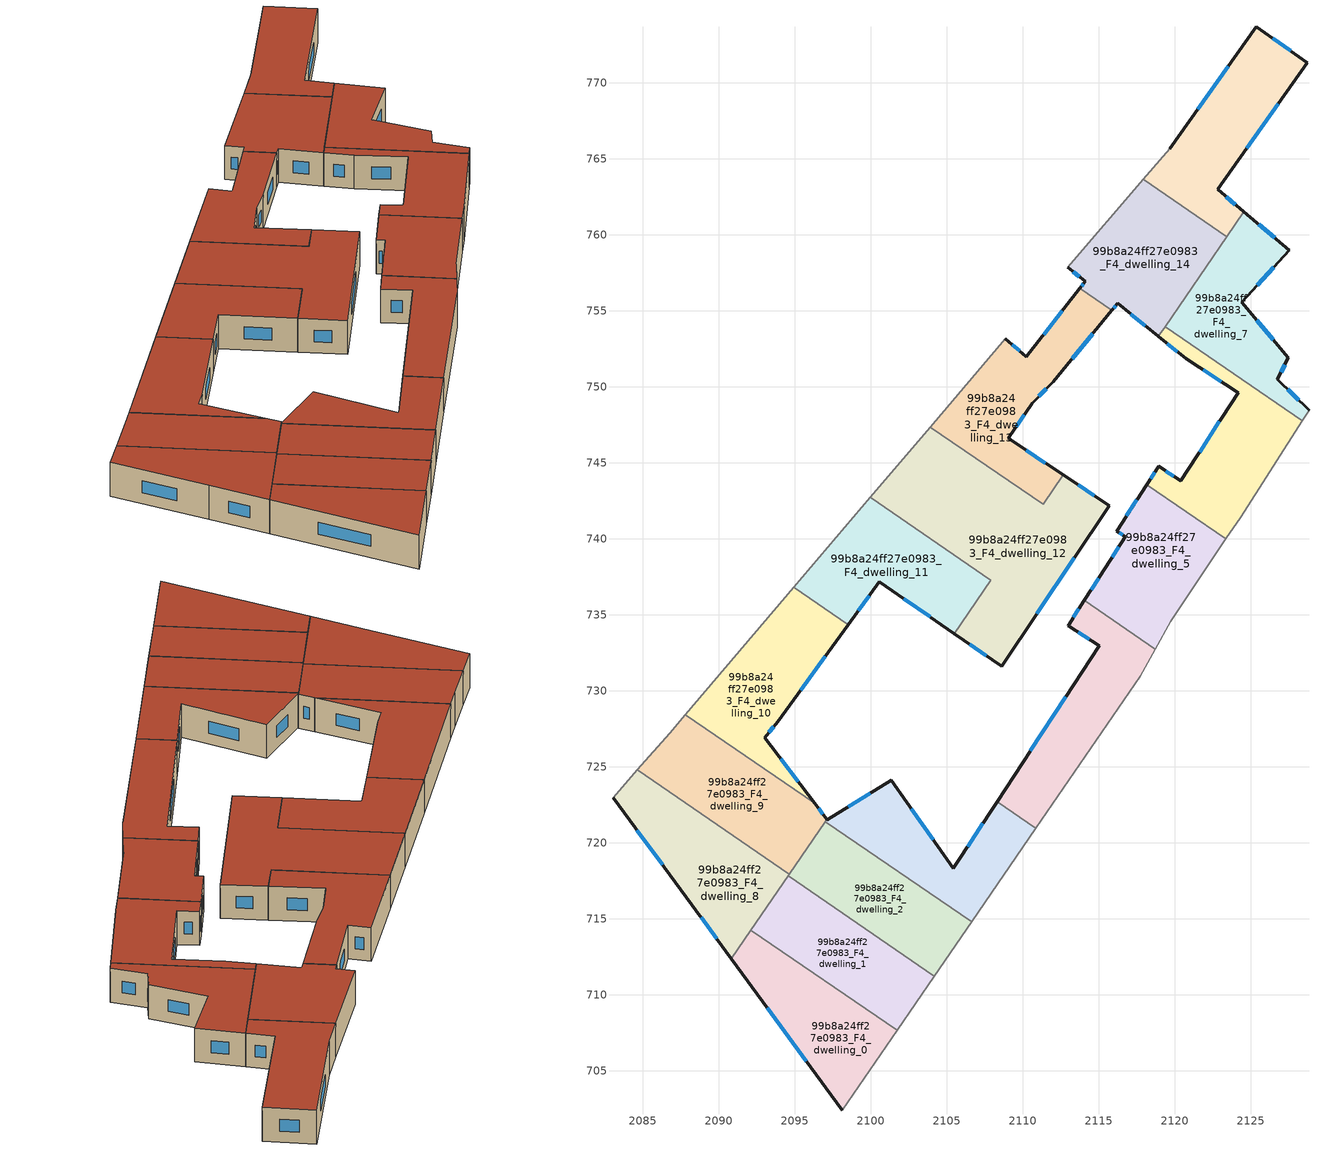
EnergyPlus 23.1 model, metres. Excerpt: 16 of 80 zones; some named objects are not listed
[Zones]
99b8a24ff27e0983_F4_dwelling_0
 floor to 99b8a24ff27e0983_F3_dwelling_0 (EU_floor_Construction): 2101.73,707.66 2098.11,702.39 2090.82,712.39 2092.11,714.26 z12
 wall outside (EU_wall_Construction): 2090.82,712.39 2098.11,702.39 z12:15
 wall to 99b8a24ff27e0983_F4_dwelling_1 (EU_wall_Construction): 2101.73,707.66 2092.11,714.26 z12:15
 wall adiabatic (EU_wall_Construction): 2098.11,702.39 2101.73,707.66 z12:15
 wall to 99b8a24ff27e0983_F4_dwelling_8 (EU_wall_Construction): 2092.11,714.26 2090.82,712.39 z12:15
 window (EU_Window_Construction): 2093.19,709.14 2095.74,705.64 z12.98:14.02
 roof outside (EU_roof_Construction): 2098.11,702.39 2101.73,707.66 2092.11,714.26 2090.82,712.39 z15
99b8a24ff27e0983_F4_dwelling_1
 floor to 99b8a24ff27e0983_F3_dwelling_1 (EU_floor_Construction): 2104.18,711.23 2101.73,707.66 2092.11,714.26 2094.56,717.83 z12
 wall to 99b8a24ff27e0983_F4_dwelling_2 (EU_wall_Construction): 2104.18,711.23 2094.56,717.83 z12:15
 wall adiabatic (EU_wall_Construction): 2101.73,707.66 2104.18,711.23 z12:15
 wall to 99b8a24ff27e0983_F4_dwelling_8 (EU_wall_Construction): 2094.56,717.83 2092.11,714.26 z12:15
 roof outside (EU_roof_Construction): 2101.73,707.66 2104.18,711.23 2094.56,717.83 2092.11,714.26 z15
99b8a24ff27e0983_F4_dwelling_10
 floor to 99b8a24ff27e0983_F3_dwelling_10 (EU_floor_Construction): 2098.52,734.36 2093.89,727.97 2093.01,726.92 2096.31,722.61 2087.81,728.44 2094.94,736.82 z12
 wall outside (EU_wall_Construction): 2096.31,722.61 2093.01,726.92 2093.89,727.97 2098.52,734.36 z12:15
 wall to 99b8a24ff27e0983_F4_dwelling_9 (EU_wall_Construction): 2087.81,728.44 2096.31,722.61 z12:15
 wall adiabatic (EU_wall_Construction): 2094.94,736.82 2087.81,728.44 z12:15
 wall to 99b8a24ff27e0983_F4_dwelling_11 (EU_wall_Construction): 2098.52,734.36 2094.94,736.82 z12:15
 window (EU_Window_Construction): 2095.4,730.05 2097.02,732.28 / 2093.3,727.27 2093.61,727.63 / 2095.24,724.01 2094.09,725.52 z12.98:14.02
 roof outside (EU_roof_Construction): 2096.31,722.61 2093.01,726.92 2093.89,727.97 2098.52,734.36 2094.94,736.82 2087.81,728.44 z15
99b8a24ff27e0983_F4_dwelling_11
 floor to 99b8a24ff27e0983_F3_dwelling_11 (EU_floor_Construction): 2107.91,737.27 2105.5,733.77 2100.56,737.17 2098.52,734.36 2094.94,736.82 2099.97,742.72 z12
 wall outside (EU_wall_Construction): 2098.52,734.36 2100.56,737.17 2105.5,733.77 z12:15
 wall adiabatic (EU_wall_Construction): 2099.97,742.72 2094.94,736.82 z12:15
 wall to 99b8a24ff27e0983_F4_dwelling_12 (EU_wall_Construction): 2105.5,733.77 2107.91,737.27 2099.97,742.72 z12:15
 window (EU_Window_Construction): 2102.17,736.07 2103.9,734.88 / 2099.19,735.27 2099.9,736.26 z12.98:14.02
 roof outside (EU_roof_Construction): 2105.5,733.77 2107.91,737.27 2099.97,742.72 2094.94,736.82 2098.52,734.36 2100.56,737.17 z15
99b8a24ff27e0983_F4_dwelling_12
 floor to 99b8a24ff27e0983_F3_dwelling_12 (EU_floor_Construction): 2112.67,744.2 2115.68,742.18 2108.61,731.62 2105.5,733.77 2107.91,737.27 2099.97,742.72 2103.92,747.35 2111.33,742.26 z12
 wall outside (EU_wall_Construction): 2105.5,733.77 2108.61,731.62 2115.68,742.18 2112.67,744.2 z12:15
 wall adiabatic (EU_wall_Construction): 2103.92,747.35 2099.97,742.72 z12:15
 wall to 99b8a24ff27e0983_F4_dwelling_13 (EU_wall_Construction): 2112.67,744.2 2111.33,742.26 2103.92,747.35 z12:15
 window (EU_Window_Construction): 2114.7,742.84 2113.65,743.54 / 2110.91,735.06 2113.38,738.75 / 2106.52,733.07 2107.6,732.32 z12.98:14.02
 roof outside (EU_roof_Construction): 2108.61,731.62 2115.68,742.18 2112.67,744.2 2111.33,742.26 2103.92,747.35 2099.97,742.72 2107.91,737.27 2105.5,733.77 z15
99b8a24ff27e0983_F4_dwelling_13
 floor to 99b8a24ff27e0983_F3_dwelling_13 (EU_floor_Construction): 2115.86,755.03 2111.99,750.32 2110.61,748.93 2109.05,746.61 2112.67,744.2 2111.33,742.26 2103.92,747.35 2108.85,753.15 2110.23,751.97 2113.75,756.48 z12
 wall outside (EU_wall_Construction): 2112.67,744.2 2109.05,746.61 2110.61,748.93 2111.99,750.32 2115.86,755.03 / 2113.75,756.48 2110.23,751.97 2108.85,753.15 z12:15
 wall adiabatic (EU_wall_Construction): 2108.85,753.15 2103.92,747.35 z12:15
 wall to 99b8a24ff27e0983_F4_dwelling_14 (EU_wall_Construction): 2115.86,755.03 2113.75,756.48 z12:15
 window (EU_Window_Construction): 2111.49,744.98 2110.23,745.83 / 2109.79,752.36 2109.3,752.77 / 2112.61,755.01 2111.38,753.44 / 2113.25,751.85 2114.6,753.5 / 2111.06,749.39 2111.55,749.87 / 2109.56,747.37 2110.11,748.18 z12.98:14.02
 roof outside (EU_roof_Construction): 2112.67,744.2 2109.05,746.61 2110.61,748.93 2111.99,750.32 2115.86,755.03 2113.75,756.48 2110.23,751.97 2108.85,753.15 2103.92,747.35 2111.33,742.26 z15
99b8a24ff27e0983_F4_dwelling_14
 floor to 99b8a24ff27e0983_F3_dwelling_14 (EU_floor_Construction): 2123.43,759.88 2118.93,753.32 2116.24,755.49 2115.86,755.03 2113.75,756.48 2114.1,756.93 2112.96,757.87 2117.94,763.65 z12
 wall outside (EU_wall_Construction): 2112.96,757.87 2114.1,756.93 2113.75,756.48 / 2115.86,755.03 2116.24,755.49 2118.93,753.32 z12:15
 wall adiabatic (EU_wall_Construction): 2117.94,763.65 2112.96,757.87 z12:15
 wall to 99b8a24ff27e0983_F4_dwelling_15 (EU_wall_Construction): 2123.43,759.88 2117.94,763.65 z12:15
 wall to 99b8a24ff27e0983_F4_dwelling_7 (EU_wall_Construction): 2119.36,753.95 2123.43,759.88 z12:15
 wall to 99b8a24ff27e0983_F4_dwelling_6 (EU_wall_Construction): 2118.93,753.32 2119.36,753.95 z12:15
 window (EU_Window_Construction): 2113.99,756.79 2113.87,756.63 / 2113.33,757.57 2113.73,757.24 / 2117.12,754.79 2118.05,754.02 / 2115.99,755.18 2116.12,755.34 z12.98:14.02
 roof outside (EU_roof_Construction): 2118.93,753.32 2123.43,759.88 2117.94,763.65 2112.96,757.87 2114.1,756.93 2113.75,756.48 2115.86,755.03 2116.24,755.49 z15
99b8a24ff27e0983_F4_dwelling_15
 floor to 99b8a24ff27e0983_F3_dwelling_15 (EU_floor_Construction): 2128.72,771.32 2122.81,762.98 2124.55,761.51 2123.43,759.88 2117.94,763.65 2119.67,765.65 2125.35,773.7 z12
 wall outside (EU_wall_Construction): 2124.55,761.51 2122.81,762.98 2128.72,771.32 2125.35,773.7 2119.67,765.65 z12:15
 wall adiabatic (EU_wall_Construction): 2119.67,765.65 2117.94,763.65 z12:15
 wall to 99b8a24ff27e0983_F4_dwelling_7 (EU_wall_Construction): 2123.43,759.88 2124.55,761.51 z12:15
 window (EU_Window_Construction): 2123.51,771.08 2121.52,768.27 / 2127.63,772.1 2126.45,772.93 / 2124.74,765.69 2126.8,768.61 / 2123.99,761.99 2123.38,762.5 z12.98:14.02
 roof outside (EU_roof_Construction): 2124.55,761.51 2122.81,762.98 2128.72,771.32 2125.35,773.7 2119.67,765.65 2117.94,763.65 2123.43,759.88 z15
99b8a24ff27e0983_F4_dwelling_2
 floor to 99b8a24ff27e0983_F3_dwelling_2 (EU_floor_Construction): 2106.63,714.8 2104.18,711.23 2094.56,717.83 2097.01,721.4 z12
 wall to 99b8a24ff27e0983_F4_dwelling_3 (EU_wall_Construction): 2106.63,714.8 2097.01,721.4 z12:15
 wall adiabatic (EU_wall_Construction): 2104.18,711.23 2106.63,714.8 z12:15
 wall to 99b8a24ff27e0983_F4_dwelling_9 (EU_wall_Construction): 2097.01,721.4 2094.64,717.95 z12:15
 wall to 99b8a24ff27e0983_F4_dwelling_8 (EU_wall_Construction): 2094.64,717.95 2094.56,717.83 z12:15
 roof outside (EU_roof_Construction): 2104.18,711.23 2106.63,714.8 2097.01,721.4 2094.56,717.83 z15
99b8a24ff27e0983_F4_dwelling_3
 floor to 99b8a24ff27e0983_F3_dwelling_3 (EU_floor_Construction): 2108.31,722.72 2110.86,720.96 2106.63,714.8 2097.01,721.4 2097.11,721.55 2097.14,721.51 2101.34,724.11 2105.43,718.33 z12
 wall outside (EU_wall_Construction): 2108.31,722.72 2105.43,718.33 2101.34,724.11 2097.14,721.51 2097.11,721.55 z12:15
 wall to 99b8a24ff27e0983_F4_dwelling_4 (EU_wall_Construction): 2110.86,720.96 2108.31,722.72 z12:15
 wall adiabatic (EU_wall_Construction): 2106.63,714.8 2110.86,720.96 z12:15
 wall to 99b8a24ff27e0983_F4_dwelling_9 (EU_wall_Construction): 2097.11,721.55 2097.01,721.4 z12:15
 window (EU_Window_Construction): 2099.98,723.27 2098.51,722.36 / 2104.1,720.21 2102.67,722.23 / 2107.37,721.29 2106.37,719.76 z12.98:14.02
 roof outside (EU_roof_Construction): 2106.63,714.8 2110.86,720.96 2108.31,722.72 2105.43,718.33 2101.34,724.11 2097.14,721.51 2097.11,721.55 2097.01,721.4 z15
99b8a24ff27e0983_F4_dwelling_4
 floor to 99b8a24ff27e0983_F3_dwelling_4 (EU_floor_Construction): 2118.71,732.74 2117.72,730.95 2110.86,720.96 2108.31,722.72 2115.02,732.95 2112.98,734.29 2114.04,735.95 z12
 wall outside (EU_wall_Construction): 2114.04,735.95 2112.98,734.29 2115.02,732.95 2108.31,722.72 z12:15
 wall to 99b8a24ff27e0983_F4_dwelling_5 (EU_wall_Construction): 2118.71,732.74 2114.04,735.95 z12:15
 wall adiabatic (EU_wall_Construction): 2110.86,720.96 2117.72,730.95 2118.71,732.74 z12:15
 window (EU_Window_Construction): 2112.84,729.62 2110.49,726.05 / 2113.65,733.86 2114.36,733.39 / 2113.7,735.41 2113.33,734.83 z12.98:14.02
 roof outside (EU_roof_Construction): 2110.86,720.96 2117.72,730.95 2118.71,732.74 2114.04,735.95 2112.98,734.29 2115.02,732.95 2108.31,722.72 z15
99b8a24ff27e0983_F4_dwelling_5
 floor to 99b8a24ff27e0983_F3_dwelling_5 (EU_floor_Construction): 2123.36,740 2119.72,734.59 2118.71,732.74 2114.04,735.95 2115.44,738.13 2116.75,740.14 2116.17,740.51 2118.16,743.57 z12
 wall outside (EU_wall_Construction): 2118.16,743.57 2116.17,740.51 2116.75,740.14 2115.44,738.13 2114.04,735.95 z12:15
 wall to 99b8a24ff27e0983_F4_dwelling_6 (EU_wall_Construction): 2123.36,740 2118.16,743.57 z12:15
 wall adiabatic (EU_wall_Construction): 2118.71,732.74 2119.72,734.59 2123.36,740 z12:15
 window (EU_Window_Construction): 2114.99,737.42 2114.5,736.66 / 2116.33,739.49 2115.87,738.79 / 2116.36,740.39 2116.57,740.26 / 2117.51,742.57 2116.82,741.51 z12.98:14.02
 roof outside (EU_roof_Construction): 2119.72,734.59 2123.36,740 2118.16,743.57 2116.17,740.51 2116.75,740.14 2115.44,738.13 2114.04,735.95 2118.71,732.74 z15
99b8a24ff27e0983_F4_dwelling_6
 floor to 99b8a24ff27e0983_F3_dwelling_6 (EU_floor_Construction): 2124.16,749.6 2120.74,751.84 2118.93,753.32 2119.36,753.95 2128.39,747.76 2124.32,741.43 2123.36,740 2118.16,743.57 2118.93,744.76 2120.4,743.81 z12
 wall outside (EU_wall_Construction): 2118.93,753.32 2120.74,751.84 2124.16,749.6 2120.4,743.81 2118.93,744.76 2118.16,743.57 z12:15
 wall to 99b8a24ff27e0983_F4_dwelling_7 (EU_wall_Construction): 2128.39,747.76 2119.36,753.95 z12:15
 wall adiabatic (EU_wall_Construction): 2123.36,740 2124.32,741.43 2128.39,747.76 z12:15
 window (EU_Window_Construction): 2118.68,744.37 2118.41,743.96 / 2119.93,744.12 2119.41,744.45 / 2122.94,747.72 2121.63,745.7 / 2121.86,751.11 2123.05,750.33 / 2119.52,752.84 2120.15,752.32 z12.98:14.02
 roof outside (EU_roof_Construction): 2124.32,741.43 2128.39,747.76 2119.36,753.95 2118.93,753.32 2120.74,751.84 2124.16,749.6 2120.4,743.81 2118.93,744.76 2118.16,743.57 2123.36,740 z15
99b8a24ff27e0983_F4_dwelling_7
 floor to 99b8a24ff27e0983_F3_dwelling_7 (EU_floor_Construction): 2127.53,758.97 2124.39,755.55 2127.47,751.92 2126.75,750.49 2128.83,748.45 2128.39,747.76 2119.36,753.95 2124.55,761.51 z12
 wall outside (EU_wall_Construction): 2128.83,748.45 2126.75,750.49 2127.47,751.92 2124.39,755.55 2127.53,758.97 2124.55,761.51 z12:15
 wall adiabatic (EU_wall_Construction): 2128.39,747.76 2128.83,748.45 z12:15
 window (EU_Window_Construction): 2128.15,749.11 2127.43,749.83 / 2126.56,759.8 2125.52,760.68 / 2125.42,756.67 2126.51,757.86 / 2126.47,753.1 2125.4,754.37 / 2126.99,750.96 2127.24,751.46 z12.98:14.02
 roof outside (EU_roof_Construction): 2128.39,747.76 2128.83,748.45 2126.75,750.49 2127.47,751.92 2124.39,755.55 2127.53,758.97 2124.55,761.51 2119.36,753.95 z15
99b8a24ff27e0983_F4_dwelling_8
 floor to 99b8a24ff27e0983_F3_dwelling_8 (EU_floor_Construction): 2094.64,717.95 2090.82,712.39 2087.87,716.43 2083.04,722.96 2084.66,724.8 z12
 wall outside (EU_wall_Construction): 2083.04,722.96 2087.87,716.43 2090.82,712.39 z12:15
 wall adiabatic (EU_wall_Construction): 2084.66,724.8 2083.04,722.96 z12:15
 wall to 99b8a24ff27e0983_F4_dwelling_9 (EU_wall_Construction): 2094.64,717.95 2084.66,724.8 z12:15
 window (EU_Window_Construction): 2088.83,715.12 2089.86,713.7 / 2084.61,720.84 2086.3,718.56 z12.98:14.02
 roof outside (EU_roof_Construction): 2090.82,712.39 2094.64,717.95 2084.66,724.8 2083.04,722.96 2087.87,716.43 z15
99b8a24ff27e0983_F4_dwelling_9
 floor to 99b8a24ff27e0983_F3_dwelling_9 (EU_floor_Construction): 2096.31,722.61 2097.11,721.55 2094.64,717.95 2084.66,724.8 2086.77,727.22 2087.81,728.44 z12
 wall outside (EU_wall_Construction): 2097.11,721.55 2096.31,722.61 z12:15
 wall adiabatic (EU_wall_Construction): 2087.81,728.44 2086.77,727.22 2084.66,724.8 z12:15
 window (EU_Window_Construction): 2096.85,721.9 2096.57,722.27 z12.98:14.02
 roof outside (EU_roof_Construction): 2094.64,717.95 2097.11,721.55 2096.31,722.61 2087.81,728.44 2086.77,727.22 2084.66,724.8 z15
[Building]
EU S2 Campaign: North Axis=0; Terrain=City; Solar Distribution=FullExterior
[Site:Location]
Bologna: Latitude=44.5; Longitude=11.25; Time Zone=1; Elevation=37
[SizingPeriod:WeatherFileDays]
AnnualSizingPeriod: Begin Month=1; Begin Day of Month=1; End Month=12; End Day of Month=31; Day of Week for Start Day=Monday; Use Weather File Daylight Saving Period=No; Use Weather File Rain and Snow Indicators=No
[MATERIAL]
EU_InternalMass_Material: Roughness=MediumRough; Thickness=0.1; Conductivity=1; Density=1800; Specific Heat=900; Thermal Absorptance=0.9; Solar Absorptance=0.7; Visible Absorptance=0.7
[MATERIAL:NOMASS] Roughness=MediumRough; Thermal Absorptance=0.9; Solar Absorptance=0.7; Visible Absorptance=0.7
Name | Thermal Resistance
EU_wall_NoMass | 0.905828
EU_roof_NoMass | 0.37593
EU_floor_NoMass | 0.67114
[WINDOWMATERIAL:SIMPLEGLAZINGSYSTEM]
EU_Window_SimpleGlazing: UFactor=4.52486; Solar Heat Gain Coefficient=0.85; Visible Transmittance=0.85
[CONSTRUCTION]
EU_wall_Construction: EU_wall_NoMass
EU_roof_Construction: EU_roof_NoMass
EU_floor_Construction: EU_floor_NoMass
EU_Window_Construction: EU_Window_SimpleGlazing
EU_InternalMass_Construction: EU_InternalMass_Material
[ZONE] Type=1; Multiplier=1; Ceiling Height=autocalculate; Floor Area=autocalculate; Part of Total Floor Area=Yes
Name | Volume
99b8a24ff27e0983_F4_dwelling_0 | 151.548
99b8a24ff27e0983_F4_dwelling_1 | 151.505
99b8a24ff27e0983_F4_dwelling_10 | 169.121
99b8a24ff27e0983_F4_dwelling_11 | 169.162
99b8a24ff27e0983_F4_dwelling_12 | 310.034
99b8a24ff27e0983_F4_dwelling_13 | 169.135
99b8a24ff27e0983_F4_dwelling_14 | 169.155
99b8a24ff27e0983_F4_dwelling_15 | 169.132
99b8a24ff27e0983_F4_dwelling_2 | 151.519
99b8a24ff27e0983_F4_dwelling_3; 99b8a24ff27e0983_F4_dwelling_6 | 151.512
99b8a24ff27e0983_F4_dwelling_4 | 151.518
99b8a24ff27e0983_F4_dwelling_5 | 151.515
99b8a24ff27e0983_F4_dwelling_7 | 151.541
99b8a24ff27e0983_F4_dwelling_8 | 169.139
99b8a24ff27e0983_F4_dwelling_9 | 169.156
[INTERNALMASS] Construction=EU_InternalMass_Construction
Name | Zone or ZoneList | Surface Area
99b8a24ff27e0983_F4_dwelling_0_EU_InternalMass | 99b8a24ff27e0983_F4_dwelling_0 | 50.5163
99b8a24ff27e0983_F4_dwelling_1_EU_InternalMass | 99b8a24ff27e0983_F4_dwelling_1 | 50.5019
99b8a24ff27e0983_F4_dwelling_2_EU_InternalMass | 99b8a24ff27e0983_F4_dwelling_2 | 50.5064
99b8a24ff27e0983_F4_dwelling_3_EU_InternalMass | 99b8a24ff27e0983_F4_dwelling_3 | 50.5042
99b8a24ff27e0983_F4_dwelling_4_EU_InternalMass | 99b8a24ff27e0983_F4_dwelling_4 | 50.5063
99b8a24ff27e0983_F4_dwelling_5_EU_InternalMass | 99b8a24ff27e0983_F4_dwelling_5 | 50.5049
99b8a24ff27e0983_F4_dwelling_6_EU_InternalMass | 99b8a24ff27e0983_F4_dwelling_6 | 50.5043
99b8a24ff27e0983_F4_dwelling_7_EU_InternalMass | 99b8a24ff27e0983_F4_dwelling_7 | 50.5133
99b8a24ff27e0983_F4_dwelling_8_EU_InternalMass | 99b8a24ff27e0983_F4_dwelling_8 | 56.3796
99b8a24ff27e0983_F4_dwelling_9_EU_InternalMass | 99b8a24ff27e0983_F4_dwelling_9 | 56.3851
99b8a24ff27e0983_F4_dwelling_10_EU_InternalMass | 99b8a24ff27e0983_F4_dwelling_10 | 56.3741
99b8a24ff27e0983_F4_dwelling_11_EU_InternalMass | 99b8a24ff27e0983_F4_dwelling_11 | 56.3869
99b8a24ff27e0983_F4_dwelling_12_EU_InternalMass | 99b8a24ff27e0983_F4_dwelling_12 | 103.345
99b8a24ff27e0983_F4_dwelling_13_EU_InternalMass | 99b8a24ff27e0983_F4_dwelling_13 | 56.379
99b8a24ff27e0983_F4_dwelling_14_EU_InternalMass | 99b8a24ff27e0983_F4_dwelling_14 | 56.3852
99b8a24ff27e0983_F4_dwelling_15_EU_InternalMass | 99b8a24ff27e0983_F4_dwelling_15 | 56.3766
[OTHEREQUIPMENT] Fuel Type=Electricity; Design Level Calculation Method=Watts/Area; Power per Zone Floor Area=1; Fraction Latent=0; Fraction Radiant=0; Fraction Lost=0; Carbon Dioxide Generation Rate=0; EndUse Subcategory=EU_Step8_InternalGains
Name | Zone or ZoneList or Space or SpaceList | Schedule
EU_Step8_InternalGain_99b8a24ff27e0983_F4_dwelling_0_f000 | 99b8a24ff27e0983_F4_dwelling_0 | EU_Step8_GainSchedule_99b8a24ff27e0983_F4_dwelling_0_f000
EU_Step8_InternalGain_99b8a24ff27e0983_F4_dwelling_1_f000 | 99b8a24ff27e0983_F4_dwelling_1 | EU_Step8_GainSchedule_99b8a24ff27e0983_F4_dwelling_1_f000
EU_Step8_InternalGain_99b8a24ff27e0983_F4_dwelling_2_f000 | 99b8a24ff27e0983_F4_dwelling_2 | EU_Step8_GainSchedule_99b8a24ff27e0983_F4_dwelling_2_f000
EU_Step8_InternalGain_99b8a24ff27e0983_F4_dwelling_3_f000 | 99b8a24ff27e0983_F4_dwelling_3 | EU_Step8_GainSchedule_99b8a24ff27e0983_F4_dwelling_3_f000
EU_Step8_InternalGain_99b8a24ff27e0983_F4_dwelling_4_f000 | 99b8a24ff27e0983_F4_dwelling_4 | EU_Step8_GainSchedule_99b8a24ff27e0983_F4_dwelling_4_f000
EU_Step8_InternalGain_99b8a24ff27e0983_F4_dwelling_5_f000 | 99b8a24ff27e0983_F4_dwelling_5 | EU_Step8_GainSchedule_99b8a24ff27e0983_F4_dwelling_5_f000
EU_Step8_InternalGain_99b8a24ff27e0983_F4_dwelling_6_f000 | 99b8a24ff27e0983_F4_dwelling_6 | EU_Step8_GainSchedule_99b8a24ff27e0983_F4_dwelling_6_f000
EU_Step8_InternalGain_99b8a24ff27e0983_F4_dwelling_7_f000 | 99b8a24ff27e0983_F4_dwelling_7 | EU_Step8_GainSchedule_99b8a24ff27e0983_F4_dwelling_7_f000
EU_Step8_InternalGain_99b8a24ff27e0983_F4_dwelling_8_f000 | 99b8a24ff27e0983_F4_dwelling_8 | EU_Step8_GainSchedule_99b8a24ff27e0983_F4_dwelling_8_f000
EU_Step8_InternalGain_99b8a24ff27e0983_F4_dwelling_9_f000 | 99b8a24ff27e0983_F4_dwelling_9 | EU_Step8_GainSchedule_99b8a24ff27e0983_F4_dwelling_9_f000
EU_Step8_InternalGain_99b8a24ff27e0983_F4_dwelling_10_f000 | 99b8a24ff27e0983_F4_dwelling_10 | EU_Step8_GainSchedule_99b8a24ff27e0983_F4_dwelling_10_f000
EU_Step8_InternalGain_99b8a24ff27e0983_F4_dwelling_11_f000 | 99b8a24ff27e0983_F4_dwelling_11 | EU_Step8_GainSchedule_99b8a24ff27e0983_F4_dwelling_11_f000
EU_Step8_InternalGain_99b8a24ff27e0983_F4_dwelling_12_f000 | 99b8a24ff27e0983_F4_dwelling_12 | EU_Step8_GainSchedule_99b8a24ff27e0983_F4_dwelling_12_f000
EU_Step8_InternalGain_99b8a24ff27e0983_F4_dwelling_13_f000 | 99b8a24ff27e0983_F4_dwelling_13 | EU_Step8_GainSchedule_99b8a24ff27e0983_F4_dwelling_13_f000
EU_Step8_InternalGain_99b8a24ff27e0983_F4_dwelling_14_f000 | 99b8a24ff27e0983_F4_dwelling_14 | EU_Step8_GainSchedule_99b8a24ff27e0983_F4_dwelling_14_f000
EU_Step8_InternalGain_99b8a24ff27e0983_F4_dwelling_15_f000 | 99b8a24ff27e0983_F4_dwelling_15 | EU_Step8_GainSchedule_99b8a24ff27e0983_F4_dwelling_15_f000
[ZONEVENTILATION:DESIGNFLOWRATE] Schedule=EU_AlwaysOn; Design Flow Rate Calculation Method=AirChanges/Hour; Air Changes per Hour=0.73129; Ventilation Type=Natural; Fan Pressure Rise=0; Fan Total Efficiency=1; Constant Term Coefficient=1; Temperature Term Coefficient=0; Velocity Term Coefficient=0; Velocity Squared Term Coefficient=0; Minimum Indoor Temperature=-100; Maximum Indoor Temperature=100; Delta Temperature=-100; Minimum Outdoor Temperature=-100; Maximum Outdoor Temperature=100; Maximum Wind Speed=40
Name | Zone or ZoneList or Space or SpaceList
EU_ConstantAir_99b8a24ff27e0983_F4_dwelling_0 | 99b8a24ff27e0983_F4_dwelling_0
EU_ConstantAir_99b8a24ff27e0983_F4_dwelling_1 | 99b8a24ff27e0983_F4_dwelling_1
EU_ConstantAir_99b8a24ff27e0983_F4_dwelling_2 | 99b8a24ff27e0983_F4_dwelling_2
EU_ConstantAir_99b8a24ff27e0983_F4_dwelling_3 | 99b8a24ff27e0983_F4_dwelling_3
EU_ConstantAir_99b8a24ff27e0983_F4_dwelling_4 | 99b8a24ff27e0983_F4_dwelling_4
EU_ConstantAir_99b8a24ff27e0983_F4_dwelling_5 | 99b8a24ff27e0983_F4_dwelling_5
EU_ConstantAir_99b8a24ff27e0983_F4_dwelling_6 | 99b8a24ff27e0983_F4_dwelling_6
EU_ConstantAir_99b8a24ff27e0983_F4_dwelling_7 | 99b8a24ff27e0983_F4_dwelling_7
EU_ConstantAir_99b8a24ff27e0983_F4_dwelling_8 | 99b8a24ff27e0983_F4_dwelling_8
EU_ConstantAir_99b8a24ff27e0983_F4_dwelling_9 | 99b8a24ff27e0983_F4_dwelling_9
EU_ConstantAir_99b8a24ff27e0983_F4_dwelling_10 | 99b8a24ff27e0983_F4_dwelling_10
EU_ConstantAir_99b8a24ff27e0983_F4_dwelling_11 | 99b8a24ff27e0983_F4_dwelling_11
EU_ConstantAir_99b8a24ff27e0983_F4_dwelling_12 | 99b8a24ff27e0983_F4_dwelling_12
EU_ConstantAir_99b8a24ff27e0983_F4_dwelling_13 | 99b8a24ff27e0983_F4_dwelling_13
EU_ConstantAir_99b8a24ff27e0983_F4_dwelling_14 | 99b8a24ff27e0983_F4_dwelling_14
EU_ConstantAir_99b8a24ff27e0983_F4_dwelling_15 | 99b8a24ff27e0983_F4_dwelling_15
[HVACTEMPLATE:ZONE:IDEALLOADSAIRSYSTEM] System Availability Schedule=EU_AlwaysOn; Maximum Heating Supply Air Temperature=50; Minimum Cooling Supply Air Temperature=13; Maximum Heating Supply Air Humidity Ratio=0.0156; Minimum Cooling Supply Air Humidity Ratio=0.0077; Heating Limit=NoLimit; Cooling Limit=NoLimit; Heating Availability Schedule=EU_AlwaysOn; Cooling Availability Schedule=EU_CoolingOff; Dehumidification Control Type=ConstantSensibleHeatRatio; Cooling Sensible Heat Ratio=0.7; Dehumidification Setpoint=60; Humidification Control Type=None; Humidification Setpoint=30; Outdoor Air Method=None; Outdoor Air Flow Rate per Person=0.00944; Outdoor Air Flow Rate per Zone Floor Area=0; Outdoor Air Flow Rate per Zone=0; Demand Controlled Ventilation Type=None; Outdoor Air Economizer Type=NoEconomizer; Heat Recovery Type=None; Sensible Heat Recovery Effectiveness=0.7; Latent Heat Recovery Effectiveness=0.65
Name | Template Thermostat
99b8a24ff27e0983_F4_dwelling_0 | EU_HeatOnly_99b8a24ff27e0983_F4_dwelling_0
99b8a24ff27e0983_F4_dwelling_1 | EU_HeatOnly_99b8a24ff27e0983_F4_dwelling_1
99b8a24ff27e0983_F4_dwelling_2 | EU_HeatOnly_99b8a24ff27e0983_F4_dwelling_2
99b8a24ff27e0983_F4_dwelling_3 | EU_HeatOnly_99b8a24ff27e0983_F4_dwelling_3
99b8a24ff27e0983_F4_dwelling_4 | EU_HeatOnly_99b8a24ff27e0983_F4_dwelling_4
99b8a24ff27e0983_F4_dwelling_5 | EU_HeatOnly_99b8a24ff27e0983_F4_dwelling_5
99b8a24ff27e0983_F4_dwelling_6 | EU_HeatOnly_99b8a24ff27e0983_F4_dwelling_6
99b8a24ff27e0983_F4_dwelling_7 | EU_HeatOnly_99b8a24ff27e0983_F4_dwelling_7
99b8a24ff27e0983_F4_dwelling_8 | EU_HeatOnly_99b8a24ff27e0983_F4_dwelling_8
99b8a24ff27e0983_F4_dwelling_9 | EU_HeatOnly_99b8a24ff27e0983_F4_dwelling_9
99b8a24ff27e0983_F4_dwelling_10 | EU_HeatOnly_99b8a24ff27e0983_F4_dwelling_10
99b8a24ff27e0983_F4_dwelling_11 | EU_HeatOnly_99b8a24ff27e0983_F4_dwelling_11
99b8a24ff27e0983_F4_dwelling_12 | EU_HeatOnly_99b8a24ff27e0983_F4_dwelling_12
99b8a24ff27e0983_F4_dwelling_13 | EU_HeatOnly_99b8a24ff27e0983_F4_dwelling_13
99b8a24ff27e0983_F4_dwelling_14 | EU_HeatOnly_99b8a24ff27e0983_F4_dwelling_14
99b8a24ff27e0983_F4_dwelling_15 | EU_HeatOnly_99b8a24ff27e0983_F4_dwelling_15
[SIZING:ZONE] Zone Cooling Design Supply Air Temperature Input Method=SupplyAirTemperature; Zone Cooling Design Supply Air Temperature=13; Zone Heating Design Supply Air Temperature Input Method=SupplyAirTemperature; Zone Heating Design Supply Air Temperature=50; Zone Cooling Design Supply Air Humidity Ratio=0.008; Zone Heating Design Supply Air Humidity Ratio=0.008; Cooling Design Air Flow Method=DesignDay; Cooling Design Air Flow Rate=0; Cooling Minimum Air Flow per Zone Floor Area=0.000762; Cooling Minimum Air Flow=0; Cooling Minimum Air Flow Fraction=0.2; Heating Design Air Flow Method=DesignDay; Heating Design Air Flow Rate=0; Heating Maximum Air Flow per Zone Floor Area=0.002032; Heating Maximum Air Flow=0.141576; Heating Maximum Air Flow Fraction=0.3; Account for Dedicated Outdoor Air System=No; Dedicated Outdoor Air System Control Strategy=NeutralSupplyAir; Dedicated Outdoor Air Low Setpoint Temperature for Design=autosize; Dedicated Outdoor Air High Setpoint Temperature for Design=autosize; Zone Load Sizing Method=Sensible Load Only No Latent Load; Zone Latent Cooling Design Supply Air Humidity Ratio Input Method=HumidityRatioDifference; Zone Cooling Design Supply Air Humidity Ratio Difference=0.005; Zone Latent Heating Design Supply Air Humidity Ratio Input Method=HumidityRatioDifference; Zone Humidification Design Supply Air Humidity Ratio Difference=0.005
99b8a24ff27e0983_F4_dwelling_0; 99b8a24ff27e0983_F4_dwelling_1; 99b8a24ff27e0983_F4_dwelling_2; 99b8a24ff27e0983_F4_dwelling_3; 99b8a24ff27e0983_F4_dwelling_4; 99b8a24ff27e0983_F4_dwelling_5; 99b8a24ff27e0983_F4_dwelling_6; 99b8a24ff27e0983_F4_dwelling_7; 99b8a24ff27e0983_F4_dwelling_8; 99b8a24ff27e0983_F4_dwelling_9; 99b8a24ff27e0983_F4_dwelling_10; 99b8a24ff27e0983_F4_dwelling_11; 99b8a24ff27e0983_F4_dwelling_12; 99b8a24ff27e0983_F4_dwelling_13; 99b8a24ff27e0983_F4_dwelling_14; 99b8a24ff27e0983_F4_dwelling_15
[SCHEDULE:CONSTANT]
Name | Hourly Value
EU_AlwaysOn | 1
EU_CoolingOff | 0
[SCHEDULE:FILE] Column Number=1; Rows to Skip at Top=0; Number of Hours of Data=8760; Column Separator=Comma; Interpolate to Timestep=No; Minutes per Item=60; Adjust Schedule for Daylight Savings=Yes
Name | File
EU_Step8_GainSchedule_99b8a24ff27e0983_F4_dwelling_0_f000 | ../../schedules/99b8a24ff27e0983/99b8a24ff27e0983_F4_dwelling_0_f000_gain.csv
EU_Step8_GainSchedule_99b8a24ff27e0983_F4_dwelling_1_f000 | ../../schedules/99b8a24ff27e0983/99b8a24ff27e0983_F4_dwelling_1_f000_gain.csv
EU_Step8_GainSchedule_99b8a24ff27e0983_F4_dwelling_2_f000 | ../../schedules/99b8a24ff27e0983/99b8a24ff27e0983_F4_dwelling_2_f000_gain.csv
EU_Step8_GainSchedule_99b8a24ff27e0983_F4_dwelling_3_f000 | ../../schedules/99b8a24ff27e0983/99b8a24ff27e0983_F4_dwelling_3_f000_gain.csv
EU_Step8_GainSchedule_99b8a24ff27e0983_F4_dwelling_4_f000 | ../../schedules/99b8a24ff27e0983/99b8a24ff27e0983_F4_dwelling_4_f000_gain.csv
EU_Step8_GainSchedule_99b8a24ff27e0983_F4_dwelling_5_f000 | ../../schedules/99b8a24ff27e0983/99b8a24ff27e0983_F4_dwelling_5_f000_gain.csv
EU_Step8_GainSchedule_99b8a24ff27e0983_F4_dwelling_6_f000 | ../../schedules/99b8a24ff27e0983/99b8a24ff27e0983_F4_dwelling_6_f000_gain.csv
EU_Step8_GainSchedule_99b8a24ff27e0983_F4_dwelling_7_f000 | ../../schedules/99b8a24ff27e0983/99b8a24ff27e0983_F4_dwelling_7_f000_gain.csv
EU_Step8_GainSchedule_99b8a24ff27e0983_F4_dwelling_8_f000 | ../../schedules/99b8a24ff27e0983/99b8a24ff27e0983_F4_dwelling_8_f000_gain.csv
EU_Step8_GainSchedule_99b8a24ff27e0983_F4_dwelling_9_f000 | ../../schedules/99b8a24ff27e0983/99b8a24ff27e0983_F4_dwelling_9_f000_gain.csv
EU_Step8_GainSchedule_99b8a24ff27e0983_F4_dwelling_10_f000 | ../../schedules/99b8a24ff27e0983/99b8a24ff27e0983_F4_dwelling_10_f000_gain.csv
EU_Step8_GainSchedule_99b8a24ff27e0983_F4_dwelling_11_f000 | ../../schedules/99b8a24ff27e0983/99b8a24ff27e0983_F4_dwelling_11_f000_gain.csv
EU_Step8_GainSchedule_99b8a24ff27e0983_F4_dwelling_12_f000 | ../../schedules/99b8a24ff27e0983/99b8a24ff27e0983_F4_dwelling_12_f000_gain.csv
EU_Step8_GainSchedule_99b8a24ff27e0983_F4_dwelling_13_f000 | ../../schedules/99b8a24ff27e0983/99b8a24ff27e0983_F4_dwelling_13_f000_gain.csv
EU_Step8_GainSchedule_99b8a24ff27e0983_F4_dwelling_14_f000 | ../../schedules/99b8a24ff27e0983/99b8a24ff27e0983_F4_dwelling_14_f000_gain.csv
EU_Step8_GainSchedule_99b8a24ff27e0983_F4_dwelling_15_f000 | ../../schedules/99b8a24ff27e0983/99b8a24ff27e0983_F4_dwelling_15_f000_gain.csv
